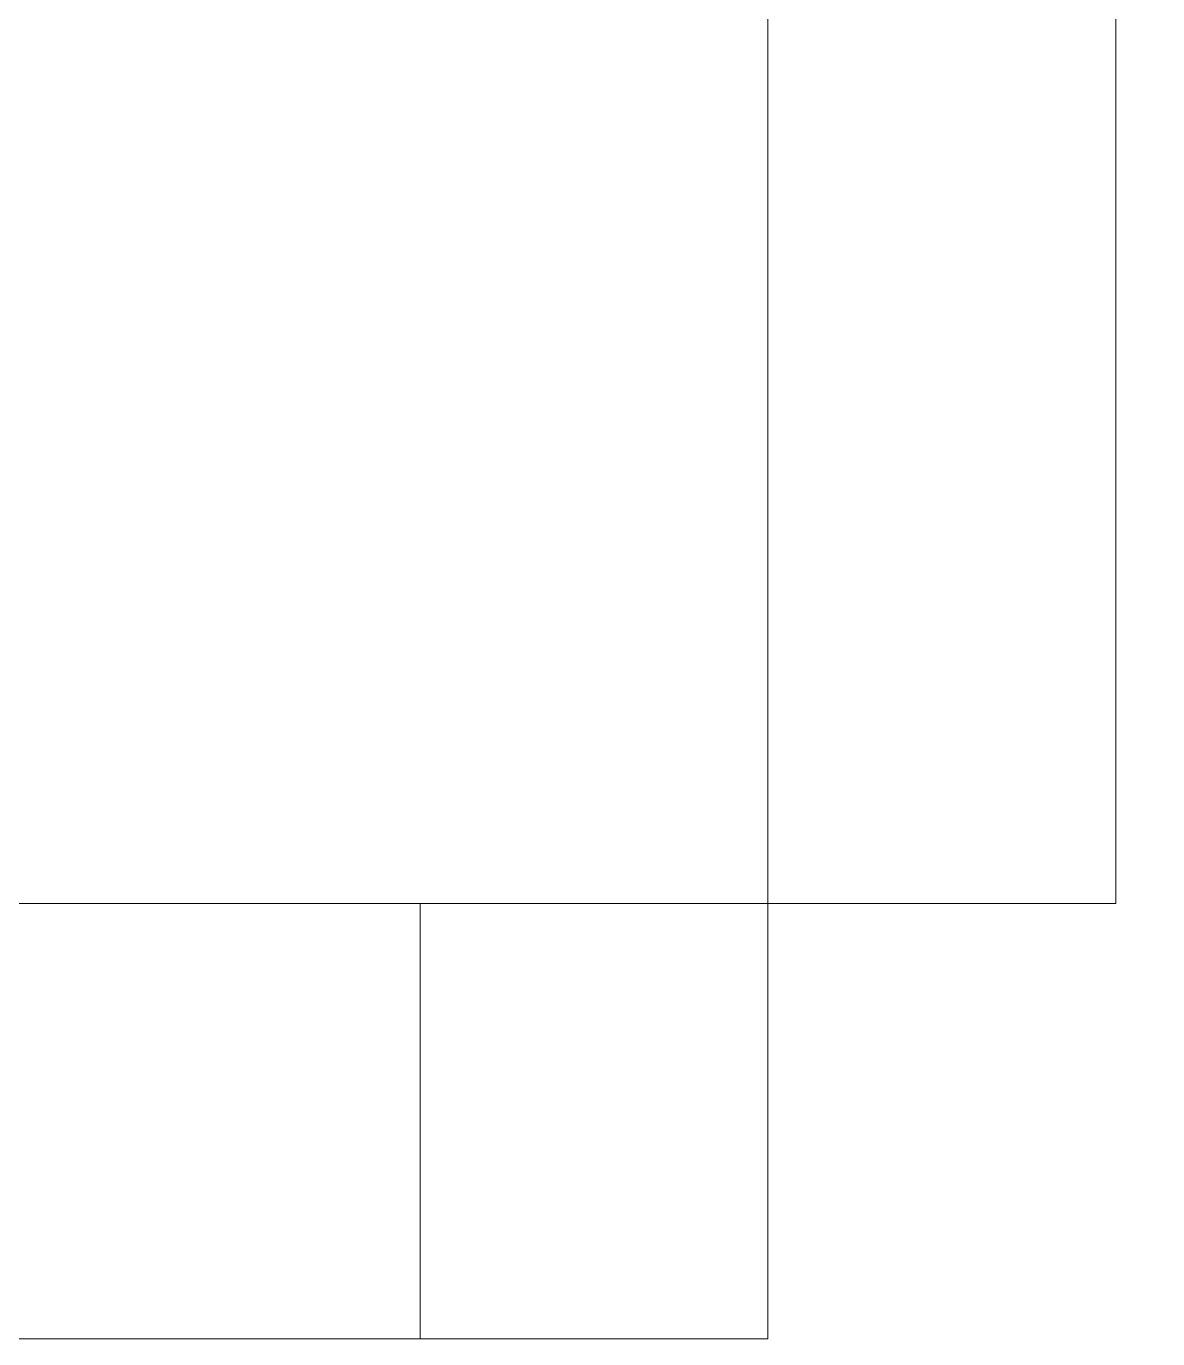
# Model space of a CAD drawing. Header units: millimetres. Extents: x -21807 to 29780, y -1565 to 60640.
# Drawn here: x -12828.9 to -12698.8, y 45016.9 to 45167.8 of the extents above; entities that cross this region are included whole.
import ezdxf

# ---------------------------------------------------------------- set-up
doc = ezdxf.new("R2010")
doc.units = ezdxf.units.MM
doc.layers.add('A-DETL-GENF', color=7, linetype='Continuous', lineweight=5)
doc.layers.add('A-WALL', color=7, linetype='Continuous', lineweight=9)
doc.layers.add('A-DOOR', color=5, linetype='Continuous', lineweight=9, true_color=0x0000ff)

# ---------------------------------------------------------------- blocks, each defined once
blk = doc.blocks.new('Cư_a đơn - _D5 _900x2200__TrongNha-1164036-MẶT BẰNG PHÂN VÙNG NHIỆT ĐỘ _ ĐỘ ẨM')
at = {"layer": 'A-DETL-GENF', "color": 253, "lineweight": 9, "true_color": 0xaaaaaa}
for p, q in [((410, -25), (370, -25)), ((370, -25), (370, -845)), ((410, -25), (410, -845))]:
    blk.add_line(p, q, dxfattribs=at)
blk.add_arc((410, -25), 820, 180, 270, dxfattribs=at)
at = {"layer": 'A-DOOR', "color": 161, "lineweight": 13, "true_color": 0xaaaaff}
for p, q in [((410, -25), (410, 25)), ((410, 25), (450, 25)), ((450, -25), (410, -25))]:
    blk.add_line(p, q, dxfattribs=at)
at = {"layer": 'A-DOOR', "color": 254, "lineweight": 13, "true_color": 0xccccff}
for p, q in [((410, 25), (450, 25)), ((410, -25), (410, 25)), ((450, 25), (450, -25)), ((450, -25), (410, -25))]:
    blk.add_line(p, q, dxfattribs=at)
at = {"layer": 'A-DOOR', "color": 254, "lineweight": 13, "true_color": 0xe0e0ff}
blk.add_line((450, -25), (450, 25), dxfattribs=at)
blk = doc.blocks.new('AK-SGS-M3-A_rvt-1-MẶT BẰNG PHÂN VÙNG NHIỆT ĐỘ _ ĐỘ ẨM')
at = {"layer": 'A-WALL', "color": 253, "lineweight": 13, "true_color": 0xaaaaaa}
for p, q in [((-12783.59, 45066.94), (-12928.59, 45066.94)), ((-12783.59, 45016.94), (-12783.59, 45066.94)), ((-13958.59, 45016.94), (-12783.59, 45016.94))]:
    blk.add_line(p, q, dxfattribs=at)
at = {"layer": 'A-WALL', "color": 254, "lineweight": 13, "true_color": 0xcccccc}
for p, q in [((-12783.59, 45066.94), (-12928.59, 45066.94)), ((-13958.59, 45016.94), (-12783.59, 45016.94))]:
    blk.add_line(p, q, dxfattribs=at)
at = {"layer": 'A-WALL', "color": 254, "lineweight": 13, "true_color": 0xe0e0e0}
blk.add_line((-12783.59, 45066.94), (-12783.59, 45016.94), dxfattribs=at)
at = {"layer": 'A-DOOR', "color": 9, "lineweight": 13, "true_color": 0xaaaad4, "rotation": 180}
blk.add_blockref('Cư_a đơn - _D5 _900x2200__TrongNha-1164036-MẶT BẰNG PHÂN VÙNG NHIỆT ĐỘ _ ĐỘ ẨM', (-12333.59, 45041.94), dxfattribs=at)

msp = doc.modelspace()

# ---------------------------------------------------------------- block references
at = {"lineweight": 5}
msp.add_blockref('AK-SGS-M3-A_rvt-1-MẶT BẰNG PHÂN VÙNG NHIỆT ĐỘ _ ĐỘ ẨM', (0, 0), dxfattribs=at)

doc.saveas('drawing.dxf')
